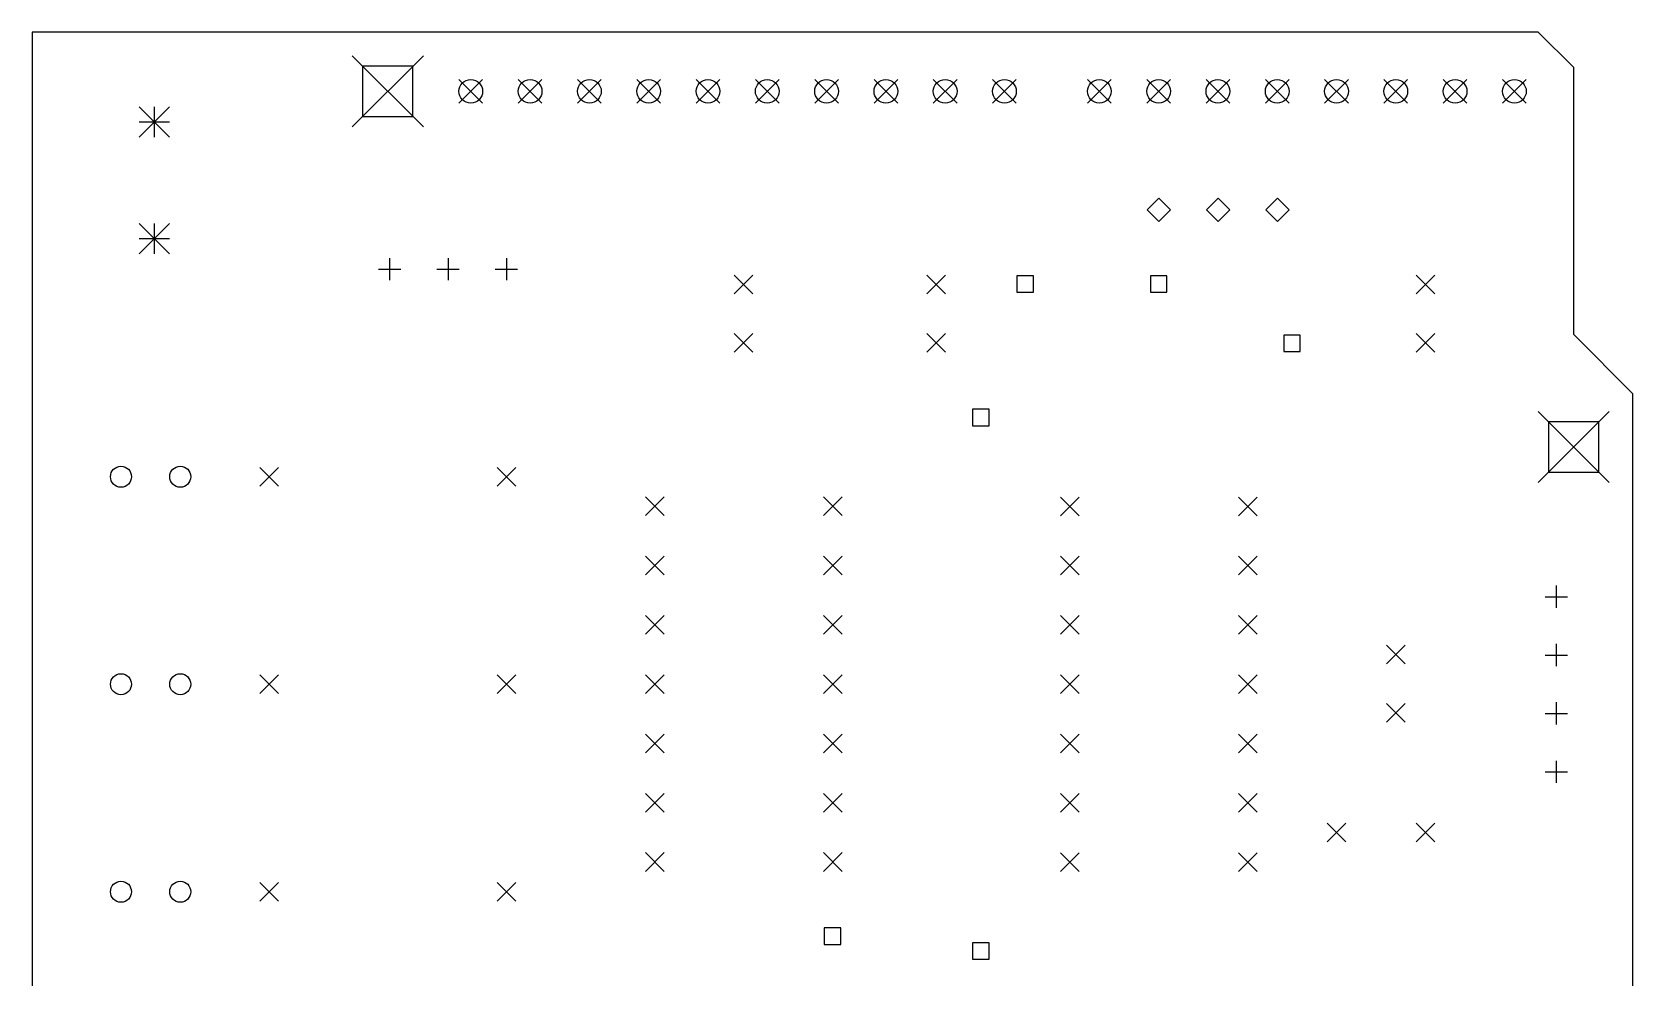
# Model space of a CAD drawing. Extents: x 108.9 to 179.6, y -153 to -73.
# Drawn here: x 111 to 179.6, y -113.5 to -73 of the extents above; entities that cross this region are included whole.
import ezdxf

# ---------------------------------------------------------------- set-up
doc = ezdxf.new("R2010")
doc.units = 0
doc.layers.add('BLACK', color=7, linetype='CONTINUOUS')

msp = doc.modelspace()

# ---------------------------------------------------------------- linework, layer by layer
at = {"layer": 'BLACK', "linetype": 'CONTINUOUS'}
for p, q in [((110.998, -73.025), (110.998, -126.365)), ((175.514, -73.025), (110.998, -73.025)), ((177.038, -74.549), (175.514, -73.025)), ((124.714, -74.041), (127.762, -77.089)), ((127.762, -74.041), (124.714, -77.089)), ((127.316, -74.487), (125.16, -74.487)), ((125.16, -74.487), (125.16, -76.643)), ((127.316, -76.643), (127.316, -74.487)), ((177.038, -85.979), (177.038, -74.549)), ((129.286, -75.057), (130.302, -76.073)), ((130.302, -75.057), (129.286, -76.073)), ((131.826, -75.057), (132.842, -76.073)), ((132.842, -75.057), (131.826, -76.073)), ((134.366, -75.057), (135.382, -76.073)), ((135.382, -75.057), (134.366, -76.073)), ((136.906, -75.057), (137.922, -76.073)), ((137.922, -75.057), (136.906, -76.073)), ((139.446, -75.057), (140.462, -76.073)), ((140.462, -75.057), (139.446, -76.073)), ((141.986, -75.057), (143.002, -76.073)), ((143.002, -75.057), (141.986, -76.073)), ((144.526, -75.057), (145.542, -76.073)), ((145.542, -75.057), (144.526, -76.073)), ((147.066, -75.057), (148.082, -76.073)), ((148.082, -75.057), (147.066, -76.073)), ((149.606, -75.057), (150.622, -76.073)), ((150.622, -75.057), (149.606, -76.073)), ((152.146, -75.057), (153.162, -76.073)), ((153.162, -75.057), (152.146, -76.073)), ((156.21, -75.057), (157.226, -76.073)), ((157.226, -75.057), (156.21, -76.073)), ((158.75, -75.057), (159.766, -76.073)), ((159.766, -75.057), (158.75, -76.073)), ((161.29, -75.057), (162.306, -76.073)), ((162.306, -75.057), (161.29, -76.073)), ((163.83, -75.057), (164.846, -76.073)), ((164.846, -75.057), (163.83, -76.073)), ((166.37, -75.057), (167.386, -76.073)), ((167.386, -75.057), (166.37, -76.073)), ((168.91, -75.057), (169.926, -76.073)), ((169.926, -75.057), (168.91, -76.073)), ((171.45, -75.057), (172.466, -76.073)), ((172.466, -75.057), (171.45, -76.073)), ((173.99, -75.057), (175.006, -76.073)), ((175.006, -75.057), (173.99, -76.073)), ((115.583, -76.225), (116.883, -77.525)), ((116.883, -76.225), (115.583, -77.525)), ((116.233, -76.225), (116.233, -77.525)), ((125.16, -76.643), (127.316, -76.643)), ((115.583, -76.875), (116.883, -76.875)), ((159.273, -80.145), (158.773, -80.645)), ((159.773, -80.645), (159.273, -80.145)), ((161.813, -80.145), (161.313, -80.645)), ((162.313, -80.645), (161.813, -80.145)), ((164.353, -80.145), (163.853, -80.645)), ((164.853, -80.645), (164.353, -80.145)), ((158.773, -80.645), (159.273, -81.145)), ((159.273, -81.145), (159.773, -80.645)), ((161.313, -80.645), (161.813, -81.145)), ((161.813, -81.145), (162.313, -80.645)), ((163.853, -80.645), (164.353, -81.145)), ((164.353, -81.145), (164.853, -80.645)), ((115.583, -81.225), (116.883, -82.525)), ((116.883, -81.225), (115.583, -82.525)), ((116.233, -81.225), (116.233, -82.525)), ((115.583, -81.875), (116.883, -81.875)), ((126.318, -82.71), (126.318, -83.66)), ((128.818, -82.71), (128.818, -83.66)), ((131.318, -82.71), (131.318, -83.66)), ((125.843, -83.185), (126.793, -83.185)), ((128.343, -83.185), (129.293, -83.185)), ((130.843, -83.185), (131.793, -83.185)), ((141.078, -83.44), (141.878, -84.24)), ((141.878, -83.44), (141.078, -84.24)), ((149.333, -83.44), (150.133, -84.24)), ((150.133, -83.44), (149.333, -84.24)), ((153.897, -83.466), (153.189, -83.466)), ((153.189, -83.466), (153.189, -84.174)), ((153.897, -84.174), (153.897, -83.466)), ((159.612, -83.466), (158.904, -83.466)), ((158.904, -83.466), (158.904, -84.174)), ((159.612, -84.174), (159.612, -83.466)), ((170.288, -83.44), (171.088, -84.24)), ((171.088, -83.44), (170.288, -84.24)), ((153.189, -84.174), (153.897, -84.174)), ((158.904, -84.174), (159.612, -84.174)), ((141.078, -85.94), (141.878, -86.74)), ((141.878, -85.94), (141.078, -86.74)), ((149.333, -85.94), (150.133, -86.74)), ((150.133, -85.94), (149.333, -86.74)), ((165.327, -86.006), (164.619, -86.006)), ((164.619, -86.006), (164.619, -86.714)), ((165.327, -86.714), (165.327, -86.006)), ((170.288, -85.94), (171.088, -86.74)), ((171.088, -85.94), (170.288, -86.74)), ((179.578, -88.519), (177.038, -85.979)), ((164.619, -86.714), (165.327, -86.714)), ((179.578, -121.285), (179.578, -88.519)), ((151.992, -89.181), (151.284, -89.181)), ((151.284, -89.181), (151.284, -89.889)), ((151.992, -89.889), (151.992, -89.181)), ((175.514, -89.281), (178.562, -92.329)), ((178.562, -89.281), (175.514, -92.329)), ((178.116, -89.727), (175.96, -89.727)), ((175.96, -89.727), (175.96, -91.883)), ((178.116, -91.883), (178.116, -89.727)), ((151.284, -89.889), (151.992, -89.889)), ((120.758, -91.675), (121.558, -92.475)), ((121.558, -91.675), (120.758, -92.475)), ((130.918, -91.675), (131.718, -92.475)), ((131.718, -91.675), (130.918, -92.475)), ((175.96, -91.883), (178.116, -91.883)), ((137.278, -92.94), (138.078, -93.74)), ((138.078, -92.94), (137.278, -93.74)), ((144.898, -92.94), (145.698, -93.74)), ((145.698, -92.94), (144.898, -93.74)), ((155.058, -92.945), (155.858, -93.745)), ((155.858, -92.945), (155.058, -93.745)), ((162.678, -92.945), (163.478, -93.745)), ((163.478, -92.945), (162.678, -93.745)), ((137.278, -95.48), (138.078, -96.28)), ((138.078, -95.48), (137.278, -96.28)), ((144.898, -95.48), (145.698, -96.28)), ((145.698, -95.48), (144.898, -96.28)), ((155.058, -95.485), (155.858, -96.285)), ((155.858, -95.485), (155.058, -96.285)), ((162.678, -95.485), (163.478, -96.285)), ((163.478, -95.485), (162.678, -96.285)), ((175.818, -97.215), (176.768, -97.215)), ((176.293, -96.74), (176.293, -97.69)), ((137.278, -98.02), (138.078, -98.82)), ((138.078, -98.02), (137.278, -98.82)), ((144.898, -98.02), (145.698, -98.82)), ((145.698, -98.02), (144.898, -98.82)), ((155.058, -98.025), (155.858, -98.825)), ((155.858, -98.025), (155.058, -98.825)), ((162.678, -98.025), (163.478, -98.825)), ((163.478, -98.025), (162.678, -98.825)), ((169.018, -99.295), (169.818, -100.095)), ((169.818, -99.295), (169.018, -100.095)), ((176.293, -99.24), (176.293, -100.19)), ((175.818, -99.715), (176.768, -99.715)), ((120.758, -100.565), (121.558, -101.365)), ((121.558, -100.565), (120.758, -101.365)), ((130.918, -100.565), (131.718, -101.365)), ((131.718, -100.565), (130.918, -101.365)), ((137.278, -100.56), (138.078, -101.36)), ((138.078, -100.56), (137.278, -101.36)), ((144.898, -100.56), (145.698, -101.36)), ((145.698, -100.56), (144.898, -101.36)), ((155.058, -100.565), (155.858, -101.365)), ((155.858, -100.565), (155.058, -101.365)), ((162.678, -100.565), (163.478, -101.365)), ((163.478, -100.565), (162.678, -101.365)), ((169.018, -101.795), (169.818, -102.595)), ((169.818, -101.795), (169.018, -102.595)), ((176.293, -101.74), (176.293, -102.69)), ((175.818, -102.215), (176.768, -102.215)), ((137.278, -103.1), (138.078, -103.9)), ((138.078, -103.1), (137.278, -103.9)), ((144.898, -103.1), (145.698, -103.9)), ((145.698, -103.1), (144.898, -103.9)), ((155.058, -103.105), (155.858, -103.905)), ((155.858, -103.105), (155.058, -103.905)), ((162.678, -103.105), (163.478, -103.905)), ((163.478, -103.105), (162.678, -103.905)), ((176.293, -104.24), (176.293, -105.19)), ((175.818, -104.715), (176.768, -104.715)), ((137.278, -105.64), (138.078, -106.44)), ((138.078, -105.64), (137.278, -106.44)), ((144.898, -105.64), (145.698, -106.44)), ((145.698, -105.64), (144.898, -106.44)), ((155.058, -105.645), (155.858, -106.445)), ((155.858, -105.645), (155.058, -106.445)), ((162.678, -105.645), (163.478, -106.445)), ((163.478, -105.645), (162.678, -106.445)), ((166.478, -106.915), (167.278, -107.715)), ((167.278, -106.915), (166.478, -107.715)), ((170.288, -106.915), (171.088, -107.715)), ((171.088, -106.915), (170.288, -107.715)), ((137.278, -108.18), (138.078, -108.98)), ((138.078, -108.18), (137.278, -108.98)), ((144.898, -108.18), (145.698, -108.98)), ((145.698, -108.18), (144.898, -108.98)), ((155.058, -108.185), (155.858, -108.985)), ((155.858, -108.185), (155.058, -108.985)), ((162.678, -108.185), (163.478, -108.985)), ((163.478, -108.185), (162.678, -108.985)), ((120.758, -109.455), (121.558, -110.255)), ((121.558, -109.455), (120.758, -110.255)), ((130.918, -109.455), (131.718, -110.255)), ((131.718, -109.455), (130.918, -110.255)), ((145.642, -111.406), (144.934, -111.406)), ((144.934, -111.406), (144.934, -112.114)), ((145.642, -112.114), (145.642, -111.406)), ((144.934, -112.114), (145.642, -112.114)), ((151.992, -112.041), (151.284, -112.041)), ((151.284, -112.041), (151.284, -112.749)), ((151.992, -112.749), (151.992, -112.041)), ((151.284, -112.749), (151.992, -112.749))]:
    msp.add_line(p, q, dxfattribs=at)
at = {"layer": 'BLACK'}
for centre, radius in [((129.794, -75.565), 0.508), ((132.334, -75.565), 0.508), ((134.874, -75.565), 0.508), ((137.414, -75.565), 0.508), ((139.954, -75.565), 0.508), ((142.494, -75.565), 0.508), ((145.034, -75.565), 0.508), ((147.574, -75.565), 0.508), ((150.114, -75.565), 0.508), ((152.654, -75.565), 0.508), ((156.718, -75.565), 0.508), ((159.258, -75.565), 0.508), ((161.798, -75.565), 0.508), ((164.338, -75.565), 0.508), ((166.878, -75.565), 0.508), ((169.418, -75.565), 0.508), ((171.958, -75.565), 0.508), ((174.498, -75.565), 0.508), ((114.808, -92.075), 0.45), ((117.348, -92.075), 0.45), ((114.808, -100.965), 0.45), ((117.348, -100.965), 0.45), ((114.808, -109.855), 0.45), ((117.348, -109.855), 0.45)]:
    msp.add_circle(centre, radius, dxfattribs=at)

doc.saveas('drawing.dxf')
